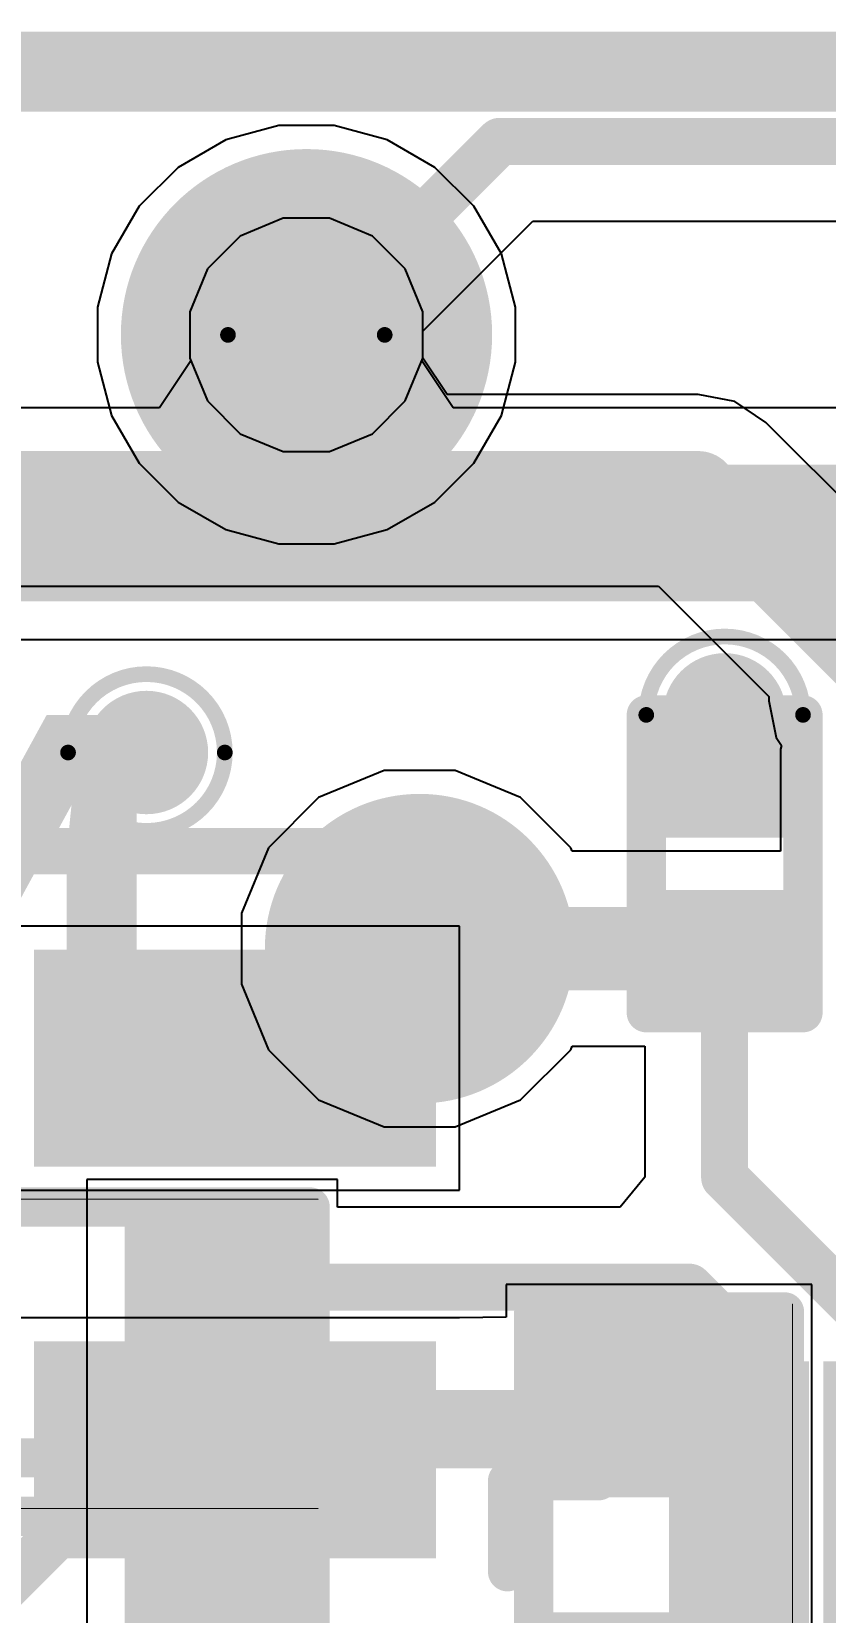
# Model space of a CAD drawing. Header units: inches. Extents: x -10 to 344, y -7 to 75.
# Drawn here: x 49.87 to 52.44, y 10.62 to 15.74 of the extents above; entities that cross this region are included whole.
import ezdxf

# ---------------------------------------------------------------- set-up
doc = ezdxf.new("R2010")
doc.units = ezdxf.units.IN
for name, color, linetype in [('Bottom Layer', 5, 'Continuous'), ('Bottom Overlay', 54, 'Continuous'), ('Bottom Paste', 16, 'Continuous'), ('Bottom Solder', 6, 'Continuous'), ('Drill Drawing', 1, 'Continuous'), ('Mid Layer 1', 16, 'Continuous'), ('Mid Layer 2', 76, 'Continuous'), ('Top Layer', 1, 'Continuous'), ('Top Overlay', 2, 'Continuous'), ('Top Paste', 8, 'Continuous'), ('Top Solder', 216, 'Continuous'), ('Via Holes', 16, 'Continuous')]:
    doc.layers.add(name, color=color, linetype=linetype)
doc.styles.add('Arial_Bold', font='', dxfattribs={"height": 0.2})
doc.styles.get('Arial_Bold').set_extended_font_data('Arial', bold=True)

# ---------------------------------------------------------------- blocks, each defined once
blk = doc.blocks.new('R___0402_B_16')
at = {"layer": 'Bottom Layer'}
for points in [[(-0.2412999999999999, 0.3174999999999999), (-0.2413000000000001, -0.3175), (-0.6985, -0.3174999999999999), (-0.6985, 0.3175)], [(0.6985, 0.3174999999999999), (0.6985, -0.3175), (0.2412999999999999, -0.3174999999999999), (0.2413000000000001, 0.3175)]]:
    blk.add_hatch(color=5, dxfattribs=at).paths.add_polyline_path(points)
at = {"layer": 'Bottom Paste'}
for points in [[(-0.2412999999999999, 0.3174999999999999), (-0.2413000000000001, -0.3175), (-0.6985, -0.3174999999999999), (-0.6985, 0.3175)], [(0.6985, 0.3174999999999999), (0.6985, -0.3175), (0.2412999999999999, -0.3174999999999999), (0.2413000000000001, 0.3175)]]:
    blk.add_hatch(color=16, dxfattribs=at).paths.add_polyline_path(points)
at = {"layer": 'Bottom Solder'}
for points in [[(-0.1862988399999999, 0.3725011599999999), (-0.18629884, -0.3725011600000001), (-0.75350116, -0.3725011599999999), (-0.75350116, 0.3725011600000001)], [(0.75350116, 0.3725011599999999), (0.75350116, -0.3725011600000001), (0.1862988399999999, -0.3725011599999999), (0.18629884, 0.3725011600000001)]]:
    blk.add_hatch(color=6, dxfattribs=at).paths.add_polyline_path(points)
at = {"layer": 'Bottom Overlay'}
for points in [[(-0.7874, -0.4064, 0.127, 0.127, 0), (-0.7874, 0.4064, 0.127, 0.127, 0)], [(-0.7874, 0.4064, 0.127, 0.127, 0), (0.7874, 0.4064, 0.127, 0.127, 0)], [(0.7874, -0.4064, 0.127, 0.127, 0), (0.7874, 0.4064, 0.127, 0.127, 0)], [(-0.8128, 0.4318, 0.0032258, 0.0032258, 0), (0.8128, 0.4318, 0.0032258, 0.0032258, 0)], [(-0.7874, -0.4064, 0.127, 0.127, 0), (0.7874, -0.4064, 0.127, 0.127, 0)]]:
    blk.add_lwpolyline(points, format="xyseb", dxfattribs=at)
for points in [[(-0.8191499999999999, 0.4064, 0.0635, 0.0635, 1), (-0.7556499999999999, 0.4064, 0.0635, 0.0635, 1)], [(-0.8191499999999999, 0.4064, 0.0635, 0.0635, 1), (-0.7556499999999999, 0.4064, 0.0635, 0.0635, 1)], [(0.7556499999999999, 0.4064, 0.0635, 0.0635, 1), (0.8191499999999999, 0.4064, 0.0635, 0.0635, 1)], [(0.7556499999999999, 0.4064, 0.0635, 0.0635, 1), (0.8191499999999999, 0.4064, 0.0635, 0.0635, 1)], [(-0.81360518, 0.4318, 0.0016129, 0.0016129, 1), (-0.8119948199999999, 0.4318, 0.0016129, 0.0016129, 1)], [(0.8119948199999999, 0.4318, 0.0016129, 0.0016129, 1), (0.81360518, 0.4318, 0.0016129, 0.0016129, 1)], [(-0.8191499999999999, -0.4064, 0.0635, 0.0635, 1), (-0.7556499999999999, -0.4064, 0.0635, 0.0635, 1)], [(-0.8191499999999999, -0.4064, 0.0635, 0.0635, 1), (-0.7556499999999999, -0.4064, 0.0635, 0.0635, 1)], [(0.7556499999999999, -0.4064, 0.0635, 0.0635, 1), (0.8191499999999999, -0.4064, 0.0635, 0.0635, 1)], [(0.7556499999999999, -0.4064, 0.0635, 0.0635, 1), (0.8191499999999999, -0.4064, 0.0635, 0.0635, 1)]]:
    blk.add_lwpolyline(points, format="xyseb", close=True, dxfattribs=at)
blk = doc.blocks.new('P____4_P___21')
at = {"layer": 'Top Layer'}
h = blk.add_hatch(color=1, dxfattribs=at)
edge = h.paths.add_edge_path()
edge.add_arc((-1.25000004, 0), 0.499999, 0, 360)
at = {"layer": 'Top Paste'}
h = blk.add_hatch(color=8, dxfattribs=at)
edge = h.paths.add_edge_path()
edge.add_arc((-1.25000004, 0), 0.499999, 0, 360)
at = {"layer": 'Top Solder'}
h = blk.add_hatch(color=216, dxfattribs=at)
edge = h.paths.add_edge_path()
edge.add_arc((-1.25000004, 0), 0.601599, 0, 360)
at = {"layer": 'Top Overlay'}
for points in [[(4.826, 0.8001177799999999, 0.127, 0.127, 0), (-4.826, 0.8001177799999999, 0.127, 0.127, 0)], [(4.826, -0.7867523, 0.127, 0.127, 0), (-4.826, -0.7867523, 0.127, 0.127, 0)]]:
    blk.add_lwpolyline(points, format="xyseb", dxfattribs=at)
blk = doc.blocks.new('32_QFN__5_5__B_27')
at = {"layer": 'Bottom Layer'}
blk.add_hatch(color=5, dxfattribs=at).paths.add_polyline_path([(2.08499837, 1.87499625), (2.78499951, 1.87499625), (2.78499951, 1.62499675), (2.08499837, 1.62499675)])
at = {"layer": 'Bottom Paste'}
blk.add_hatch(color=16, dxfattribs=at).paths.add_polyline_path([(2.08499837, 1.87499625), (2.78499951, 1.87499625), (2.78499951, 1.62499675), (2.08499837, 1.62499675)])
at = {"layer": 'Bottom Solder'}
for points in [[(1.98339837, 1.97659625), (2.88659951, 1.97659625), (2.88659951, 1.52339675), (1.98339837, 1.52339675)], [(1.98339837, 1.47659725), (2.88659951, 1.47659725), (2.88659951, 1.02339775), (1.98339837, 1.02339775)]]:
    blk.add_hatch(color=6, dxfattribs=at).paths.add_polyline_path(points)
at = {"layer": 'Bottom Overlay'}
for points in [[(2.2049994, 2.49999754, 0.127, 0.127, 0), (2.50000008, 2.49999754, 0.127, 0.127, 0)], [(2.50000008, 2.49999754, 0.127, 0.127, 0), (2.50000008, 2.20499686, 0.127, 0.127, 0)]]:
    blk.add_lwpolyline(points, format="xyseb", dxfattribs=at)
for points in [[(2.1732494, 2.49999754, 0.0635, 0.0635, 1), (2.2367494, 2.49999754, 0.0635, 0.0635, 1)], [(2.46825008, 2.49999754, 0.0635, 0.0635, 1), (2.53175008, 2.49999754, 0.0635, 0.0635, 1)], [(2.46825008, 2.49999754, 0.0635, 0.0635, 1), (2.53175008, 2.49999754, 0.0635, 0.0635, 1)], [(2.46825008, 2.20499686, 0.0635, 0.0635, 1), (2.53175008, 2.20499686, 0.0635, 0.0635, 1)]]:
    blk.add_lwpolyline(points, format="xyseb", close=True, dxfattribs=at)
blk = doc.blocks.new('MFFX_29')
at = {"layer": 'Top Layer'}
for points in [[(-3.29999975, -0.8849994999999999), (-3.29999975, -0.3850005), (-2.19999941, -0.3850005), (-2.19999941, -0.8849994999999999)], [(-3.29999975, -2.1549995), (-3.29999975, -1.6550005), (-2.19999941, -1.6550005), (-2.19999941, -2.1549995)]]:
    blk.add_hatch(color=1, dxfattribs=at).paths.add_polyline_path(points)
at = {"layer": 'Top Solder'}
for points in [[(-3.401599749999999, -0.9865995), (-3.401599749999999, -0.2834004999999999), (-2.09839941, -0.2834005000000001), (-2.09839941, -0.9865995)], [(-3.401599749999999, -2.2565995), (-3.401599749999999, -1.5534005), (-2.09839941, -1.5534005), (-2.09839941, -2.2565995)]]:
    blk.add_hatch(color=216, dxfattribs=at).paths.add_polyline_path(points)
at = {"layer": 'Top Overlay'}
blk.add_lwpolyline([(2.27000054, -2.5750012, 0.1499997, 0.1499997, 0), (-3.0750002, -2.5750012, 0.1499997, 0.1499997, 0)], format="xyseb", dxfattribs=at)
blk.add_lwpolyline([(-3.11250076, -2.5750012, 0.07499858, 0.07499858, 1), (-3.03749964, -2.5750012, 0.07499858, 0.07499858, 1)], format="xyseb", close=True, dxfattribs=at)
blk = doc.blocks.new('T____________0_5___B_44')
at = {"layer": 'Bottom Layer'}
h = blk.add_hatch(color=5, dxfattribs=at)
edge = h.paths.add_edge_path()
edge.add_arc((0, 0), 0.3999992, 0, 360)
at = {"layer": 'Bottom Paste'}
h = blk.add_hatch(color=16, dxfattribs=at)
edge = h.paths.add_edge_path()
edge.add_arc((0, 0), 0.3999992, 0, 360)
at = {"layer": 'Bottom Solder'}
h = blk.add_hatch(color=6, dxfattribs=at)
edge = h.paths.add_edge_path()
edge.add_arc((0, 0), 0.5015992, 0, 360)
blk = doc.blocks.new('S______B______0402_45')
at = {"layer": 'Top Layer'}
for points in [[(-0.6985, -0.3175), (-0.6985, 0.3175), (-0.2412999999999999, 0.3175), (-0.2413, -0.3175)], [(0.2412999999999999, -0.3175), (0.2413, 0.3175), (0.6985, 0.3175), (0.6985, -0.3175)]]:
    blk.add_hatch(color=1, dxfattribs=at).paths.add_polyline_path(points)
at = {"layer": 'Top Paste'}
for points in [[(-0.6985, -0.3175), (-0.6985, 0.3175), (-0.2412999999999999, 0.3175), (-0.2413, -0.3175)], [(0.2412999999999999, -0.3175), (0.2413, 0.3175), (0.6985, 0.3175), (0.6985, -0.3175)]]:
    blk.add_hatch(color=8, dxfattribs=at).paths.add_polyline_path(points)
at = {"layer": 'Top Solder'}
for points in [[(-0.75350116, -0.37250116), (-0.75350116, 0.37250116), (-0.1862988399999999, 0.37250116), (-0.18629884, -0.37250116)], [(0.1862988399999999, -0.37250116), (0.18629884, 0.37250116), (0.75350116, 0.37250116), (0.75350116, -0.37250116)]]:
    blk.add_hatch(color=216, dxfattribs=at).paths.add_polyline_path(points)
at = {"layer": 'Top Overlay'}
for points in [[(-0.7874, 0.4064, 0.127, 0.127, 0), (0.7874, 0.4064, 0.127, 0.127, 0)], [(-0.7874, 0.4064, 0.127, 0.127, 0), (-0.7874, -0.4064, 0.127, 0.127, 0)], [(0.7874, 0.4064, 0.127, 0.127, 0), (0.7874, -0.4064, 0.127, 0.127, 0)], [(-0.7874, -0.4064, 0.127, 0.127, 0), (0.7874, -0.4064, 0.127, 0.127, 0)], [(-0.8128, -0.4318, 0.0032258, 0.0032258, 0), (0.8128, -0.4318, 0.0032258, 0.0032258, 0)]]:
    blk.add_lwpolyline(points, format="xyseb", dxfattribs=at)
for points in [[(-0.8191499999999999, 0.4064, 0.0635, 0.0635, 1), (-0.7556499999999999, 0.4064, 0.0635, 0.0635, 1)], [(-0.8191499999999999, 0.4064, 0.0635, 0.0635, 1), (-0.7556499999999999, 0.4064, 0.0635, 0.0635, 1)], [(0.7556499999999999, 0.4064, 0.0635, 0.0635, 1), (0.8191499999999999, 0.4064, 0.0635, 0.0635, 1)], [(0.7556499999999999, 0.4064, 0.0635, 0.0635, 1), (0.8191499999999999, 0.4064, 0.0635, 0.0635, 1)], [(-0.8191499999999999, -0.4064, 0.0635, 0.0635, 1), (-0.7556499999999999, -0.4064, 0.0635, 0.0635, 1)], [(-0.8191499999999999, -0.4064, 0.0635, 0.0635, 1), (-0.7556499999999999, -0.4064, 0.0635, 0.0635, 1)], [(0.7556499999999999, -0.4064, 0.0635, 0.0635, 1), (0.8191499999999999, -0.4064, 0.0635, 0.0635, 1)], [(0.7556499999999999, -0.4064, 0.0635, 0.0635, 1), (0.8191499999999999, -0.4064, 0.0635, 0.0635, 1)], [(-0.81360518, -0.4318, 0.0016129, 0.0016129, 1), (-0.8119948199999999, -0.4318, 0.0016129, 0.0016129, 1)], [(0.8119948199999999, -0.4318, 0.0016129, 0.0016129, 1), (0.81360518, -0.4318, 0.0016129, 0.0016129, 1)]]:
    blk.add_lwpolyline(points, format="xyseb", close=True, dxfattribs=at)
blk = doc.blocks.new('R___0402_B_49')
at = {"layer": 'Bottom Layer'}
for points in [[(-0.2412999999999999, 0.3174999999999999), (-0.2413000000000001, -0.3175), (-0.6985, -0.3174999999999999), (-0.6985, 0.3175)], [(0.6985, 0.3174999999999999), (0.6985, -0.3175), (0.2412999999999999, -0.3174999999999999), (0.2413000000000001, 0.3175)]]:
    blk.add_hatch(color=5, dxfattribs=at).paths.add_polyline_path(points)
at = {"layer": 'Bottom Paste'}
for points in [[(-0.2412999999999999, 0.3174999999999999), (-0.2413000000000001, -0.3175), (-0.6985, -0.3174999999999999), (-0.6985, 0.3175)], [(0.6985, 0.3174999999999999), (0.6985, -0.3175), (0.2412999999999999, -0.3174999999999999), (0.2413000000000001, 0.3175)]]:
    blk.add_hatch(color=16, dxfattribs=at).paths.add_polyline_path(points)
at = {"layer": 'Bottom Solder'}
for points in [[(-0.1862988399999999, 0.3725011599999999), (-0.18629884, -0.3725011600000001), (-0.75350116, -0.3725011599999999), (-0.75350116, 0.3725011600000001)], [(0.75350116, 0.3725011599999999), (0.75350116, -0.3725011600000001), (0.1862988399999999, -0.3725011599999999), (0.18629884, 0.3725011600000001)]]:
    blk.add_hatch(color=6, dxfattribs=at).paths.add_polyline_path(points)
at = {"layer": 'Bottom Overlay'}
for points in [[(-0.7874, -0.4064, 0.127, 0.127, 0), (-0.7874, 0.4064, 0.127, 0.127, 0)], [(-0.7874, 0.4064, 0.127, 0.127, 0), (0.7874, 0.4064, 0.127, 0.127, 0)], [(0.7874, -0.4064, 0.127, 0.127, 0), (0.7874, 0.4064, 0.127, 0.127, 0)], [(-0.8128, 0.4318, 0.0032258, 0.0032258, 0), (0.8128, 0.4318, 0.0032258, 0.0032258, 0)], [(-0.7874, -0.4064, 0.127, 0.127, 0), (0.7874, -0.4064, 0.127, 0.127, 0)]]:
    blk.add_lwpolyline(points, format="xyseb", dxfattribs=at)
for points in [[(-0.8191499999999999, 0.4064, 0.0635, 0.0635, 1), (-0.7556499999999999, 0.4064, 0.0635, 0.0635, 1)], [(-0.8191499999999999, 0.4064, 0.0635, 0.0635, 1), (-0.7556499999999999, 0.4064, 0.0635, 0.0635, 1)], [(0.7556499999999999, 0.4064, 0.0635, 0.0635, 1), (0.8191499999999999, 0.4064, 0.0635, 0.0635, 1)], [(0.7556499999999999, 0.4064, 0.0635, 0.0635, 1), (0.8191499999999999, 0.4064, 0.0635, 0.0635, 1)], [(-0.81360518, 0.4318, 0.0016129, 0.0016129, 1), (-0.8119948199999999, 0.4318, 0.0016129, 0.0016129, 1)], [(0.8119948199999999, 0.4318, 0.0016129, 0.0016129, 1), (0.81360518, 0.4318, 0.0016129, 0.0016129, 1)], [(-0.8191499999999999, -0.4064, 0.0635, 0.0635, 1), (-0.7556499999999999, -0.4064, 0.0635, 0.0635, 1)], [(-0.8191499999999999, -0.4064, 0.0635, 0.0635, 1), (-0.7556499999999999, -0.4064, 0.0635, 0.0635, 1)], [(0.7556499999999999, -0.4064, 0.0635, 0.0635, 1), (0.8191499999999999, -0.4064, 0.0635, 0.0635, 1)], [(0.7556499999999999, -0.4064, 0.0635, 0.0635, 1), (0.8191499999999999, -0.4064, 0.0635, 0.0635, 1)]]:
    blk.add_lwpolyline(points, format="xyseb", close=True, dxfattribs=at)
blk = doc.blocks.new('R___0201_B_53')
at = {"layer": 'Bottom Layer'}
for points in [[(-0.40999791, 0.18499963), (-0.13999845, 0.18499963), (-0.13999845, -0.18499963), (-0.40999791, -0.18499963)], [(0.14000099, 0.18499963), (0.41000045, 0.18499963), (0.41000045, -0.18499963), (0.14000099, -0.18499963)]]:
    blk.add_hatch(color=5, dxfattribs=at).paths.add_polyline_path(points)
at = {"layer": 'Bottom Paste'}
for points in [[(-0.40999791, 0.18499963), (-0.13999845, 0.18499963), (-0.13999845, -0.18499963), (-0.40999791, -0.18499963)], [(0.14000099, 0.18499963), (0.41000045, 0.18499963), (0.41000045, -0.18499963), (0.14000099, -0.18499963)]]:
    blk.add_hatch(color=16, dxfattribs=at).paths.add_polyline_path(points)
at = {"layer": 'Bottom Solder'}
for points in [[(-0.46499907, 0.24000079), (-0.08499729, 0.24000079), (-0.08499729, -0.24000079), (-0.46499907, -0.24000079)], [(0.08499983, 0.24000079), (0.46500161, 0.24000079), (0.46500161, -0.24000079), (0.08499983, -0.24000079)]]:
    blk.add_hatch(color=6, dxfattribs=at).paths.add_polyline_path(points)
at = {"layer": 'Bottom Overlay'}
for points in [[(-0.4826, -0.254, 0.127, 0.127, 0), (-0.4826, 0.254, 0.127, 0.127, 0)], [(0.4826, 0.254, 0.127, 0.127, 0), (-0.4826, 0.254, 0.127, 0.127, 0)], [(0.4826, -0.254, 0.127, 0.127, 0), (0.4826, 0.254, 0.127, 0.127, 0)], [(0.4826, -0.254, 0.127, 0.127, 0), (-0.4826, -0.254, 0.127, 0.127, 0)]]:
    blk.add_lwpolyline(points, format="xyseb", dxfattribs=at)
for points in [[(-0.51435, 0.254, 0.0635, 0.0635, 1), (-0.4508499999999999, 0.254, 0.0635, 0.0635, 1)], [(-0.51435, 0.254, 0.0635, 0.0635, 1), (-0.4508499999999999, 0.254, 0.0635, 0.0635, 1)], [(0.4508499999999999, 0.254, 0.0635, 0.0635, 1), (0.51435, 0.254, 0.0635, 0.0635, 1)], [(0.4508499999999999, 0.254, 0.0635, 0.0635, 1), (0.51435, 0.254, 0.0635, 0.0635, 1)], [(-0.51435, -0.254, 0.0635, 0.0635, 1), (-0.4508499999999999, -0.254, 0.0635, 0.0635, 1)], [(-0.51435, -0.254, 0.0635, 0.0635, 1), (-0.4508499999999999, -0.254, 0.0635, 0.0635, 1)], [(0.4508499999999999, -0.254, 0.0635, 0.0635, 1), (0.51435, -0.254, 0.0635, 0.0635, 1)], [(0.4508499999999999, -0.254, 0.0635, 0.0635, 1), (0.51435, -0.254, 0.0635, 0.0635, 1)]]:
    blk.add_lwpolyline(points, format="xyseb", close=True, dxfattribs=at)

msp = doc.modelspace()

# ---------------------------------------------------------------- hatches: boundary and pattern name
at = {"layer": 'Bottom Layer'}
h = msp.add_hatch(color=5, dxfattribs=at)
edge = h.paths.add_edge_path()
edge.add_arc((50.75632724, 14.7583525), 0.1999996, 0, 360)
h = msp.add_hatch(color=5, dxfattribs=at)
edge = h.paths.add_edge_path()
edge.add_arc((52.11205224, 13.52700368), 0.1999996, 0, 360)
h = msp.add_hatch(color=5, dxfattribs=at)
edge = h.paths.add_edge_path()
edge.add_arc((50.2380885, 13.4050659), 0.1999996, 0, 360)
msp.add_hatch(color=5, dxfattribs=at).paths.add_polyline_path([(51.12349948, 12.63440196), (52.2970506, 12.63440196), (52.2970506, 12.90440396), (51.12349948, 12.90440396)])
at = {"layer": 'Mid Layer 1'}
h = msp.add_hatch(color=16, dxfattribs=at)
edge = h.paths.add_edge_path()
edge.add_arc((50.75632724, 14.7583525), 0.1999996, 0, 360)
h = msp.add_hatch(color=16, dxfattribs=at)
edge = h.paths.add_edge_path()
edge.add_arc((52.11205224, 13.52700368), 0.1999996, 0, 360)
h = msp.add_hatch(color=16, dxfattribs=at)
edge = h.paths.add_edge_path()
edge.add_arc((50.2380885, 13.4050659), 0.1999996, 0, 360)
at = {"layer": 'Mid Layer 2'}
h = msp.add_hatch(color=76, dxfattribs=at)
edge = h.paths.add_edge_path()
edge.add_arc((50.75632724, 14.7583525), 0.1999996, 0, 360)
h = msp.add_hatch(color=76, dxfattribs=at)
edge = h.paths.add_edge_path()
edge.add_arc((52.11205224, 13.52700368), 0.1999996, 0, 360)
h = msp.add_hatch(color=76, dxfattribs=at)
edge = h.paths.add_edge_path()
edge.add_arc((50.2380885, 13.4050659), 0.1999996, 0, 360)
at = {"layer": 'Top Layer'}
h = msp.add_hatch(color=1, dxfattribs=at)
edge = h.paths.add_edge_path()
edge.add_arc((50.75632724, 14.7583525), 0.1999996, 0, 360)
h = msp.add_hatch(color=1, dxfattribs=at)
edge = h.paths.add_edge_path()
edge.add_arc((52.11205224, 13.52700368), 0.1999996, 0, 360)
h = msp.add_hatch(color=1, dxfattribs=at)
edge = h.paths.add_edge_path()
edge.add_arc((50.2380885, 13.4050659), 0.1999996, 0, 360)
at = {"layer": 'Via Holes'}
h = msp.add_hatch(color=7, dxfattribs=at)
edge = h.paths.add_edge_path()
edge.add_arc((50.75632724, 14.7583525), 0.0999998, 0, 360)
h = msp.add_hatch(color=7, dxfattribs=at)
edge = h.paths.add_edge_path()
edge.add_arc((52.11205224, 13.52700368), 0.0999998, 0, 360)
h = msp.add_hatch(color=7, dxfattribs=at)
edge = h.paths.add_edge_path()
edge.add_arc((50.2380885, 13.4050659), 0.0999998, 0, 360)

# ---------------------------------------------------------------- linework, layer by layer
at = {"layer": 'Bottom Layer'}
for p, q in [((51.13412684, 14.76990442), (51.49076061999999, 15.1265382)), ((51.49076061999999, 15.1265382), (55.13476399999999, 15.1265382)), ((51.13412684, 14.6832066), (51.13412684, 14.76990442)), ((51.21266109999999, 14.56567064), (51.13412684, 14.6832066)), ((52.02620786, 14.56567064), (51.21266109999999, 14.56567064)), ((52.14513574, 14.54201562), (52.02620786, 14.56567064)), ((52.24595596, 14.4746472), (52.14513574, 14.54201562)), ((52.7329146, 13.98768856), (52.24595596, 14.4746472)), ((45.40412052, 13.94412756), (51.8974832, 13.94412756)), ((51.8974832, 13.94412756), (52.2552803, 13.58633046)), ((52.2552803, 13.58633046), (52.2552803, 13.57272876)), ((52.2552803, 13.57272876), (52.27893532, 13.45380088)), ((52.27893532, 13.45380088), (52.29606, 13.42817228)), ((52.29606, 13.42817228), (52.29356826, 13.41564246)), ((52.29356826, 13.41564246), (52.29356826, 13.0856863)), ((51.00856702, 13.34720216), (50.79620269999999, 13.25923942)), ((51.23843193999999, 13.34720216), (51.00856702, 13.34720216)), ((51.45079626, 13.25923942), (51.23843193999999, 13.34720216)), ((50.79620269999999, 13.25923942), (50.63366302, 13.09669974)), ((51.61333594, 13.09669974), (51.45079626, 13.25923942)), ((50.63366302, 13.09669974), (50.54570028, 12.88433542)), ((51.61789778, 13.0856863), (51.61333594, 13.09669974)), ((52.29356826, 13.0856863), (51.61789778, 13.0856863)), ((50.54570028, 12.88433542), (50.54570028, 12.6544705)), ((50.54570028, 12.6544705), (50.63366302, 12.44210618)), ((51.61333594, 12.44210618), (51.61789778, 12.45311962)), ((51.61789778, 12.45311962), (51.85307638, 12.45311962)), ((51.85307638, 12.45311962), (51.85307638, 12.02845702)), ((50.63366302, 12.44210618), (50.79620269999999, 12.2795665)), ((51.45079626, 12.2795665), (51.61333594, 12.44210618)), ((50.79620269999999, 12.2795665), (51.00856702, 12.19160376)), ((51.23843193999999, 12.19160376), (51.45079626, 12.2795665)), ((51.00856702, 12.19160376), (51.23843193999999, 12.19160376)), ((50.85768086, 12.02125358), (50.04488086, 12.02125358)), ((50.04488086, 12.02125358), (50.04488086, 11.03065866)), ((50.85768086, 11.9314722), (50.85768086, 12.02125358)), ((51.85307638, 12.02845702), (51.77348293999999, 11.9314722)), ((51.77348293999999, 11.9314722), (50.85768086, 11.9314722)), ((50.04488086, 11.03065866), (50.04487578, 11.03065866)), ((50.04487578, 11.03065866), (50.04487578, 11.01909404)), ((50.04487578, 11.01909404), (50.04488086, 11.01909404)), ((50.04488086, 11.01909404), (50.04488086, 10.03177318))]:
    msp.add_line(p, q, dxfattribs=at)
for points in [[(49.16288872, 15.66491406, 0.1524, 0.1524, 0), (55.35776583999999, 15.66491406, 0.1524, 0.1524, 0)], [(50.75632724, 14.7583525, 0.1524, 0.1524, 0), (51.3834888, 15.38551406, 0.1524, 0.1524, 0)], [(51.3834888, 15.38551406, 0.1524, 0.1524, 0), (55.24203581999999, 15.38551406, 0.1524, 0.1524, 0)], [(42.03347194, 14.2548991, 0.254, 0.254, 0), (52.02620786, 14.2548991, 0.254, 0.254, 0)], [(52.02620786, 14.2548991, 0.254, 0.254, 0), (52.56605184, 13.71505512, 0.254, 0.254, 0)], [(52.11205224, 13.31940186, 0.1524, 0.1524, 0), (52.11205224, 13.52700368, 0.1524, 0.1524, 0)], [(52.11205224, 12.02845448, 0.1524, 0.1524, 0), (52.11205224, 12.76940296, 0.1524, 0.1524, 0)], [(52.11205224, 12.02845448, 0.1524, 0.1524, 0), (52.65850021999999, 11.4820065, 0.1524, 0.1524, 0)], [(50.45128086, 11.53279634, 0.1524, 0.1524, 0), (50.59098085999999, 11.67249634, 0.1524, 0.1524, 0)], [(50.59098085999999, 11.67249634, 0.1524, 0.1524, 0), (51.99766588, 11.67249634, 0.1524, 0.1524, 0)], [(51.99766588, 11.67249634, 0.1524, 0.1524, 0), (52.15850122, 11.511661, 0.1524, 0.1524, 0)], [(50.45128086, 11.52595358, 0.1524, 0.1524, 0), (50.45128086, 11.53279634, 0.1524, 0.1524, 0)], [(52.15850122, 10.98019902, 0.1524, 0.1524, 0), (52.15850122, 11.511661, 0.1524, 0.1524, 0)]]:
    msp.add_lwpolyline(points, format="xyseb", dxfattribs=at)
for points in [[(51.3453888, 15.38551406, 0.0762, 0.0762, 1), (51.42158879999999, 15.38551406, 0.0762, 0.0762, 1)], [(51.3453888, 15.38551406, 0.0762, 0.0762, 1), (51.42158879999999, 15.38551406, 0.0762, 0.0762, 1)], [(50.71822724, 14.7583525, 0.0762, 0.0762, 1), (50.79442724, 14.7583525, 0.0762, 0.0762, 1)], [(51.96270786, 14.2548991, 0.127, 0.127, 1), (52.08970786, 14.2548991, 0.127, 0.127, 1)], [(51.96270786, 14.2548991, 0.127, 0.127, 1), (52.08970786, 14.2548991, 0.127, 0.127, 1)], [(52.07395224, 13.52700368, 0.0762, 0.0762, 1), (52.15015224, 13.52700368, 0.0762, 0.0762, 1)], [(52.07395224, 13.31940186, 0.0762, 0.0762, 1), (52.15015224, 13.31940186, 0.0762, 0.0762, 1)], [(52.07395224, 12.76940296, 0.0762, 0.0762, 1), (52.15015224, 12.76940296, 0.0762, 0.0762, 1)], [(52.07395224, 12.02845448, 0.0762, 0.0762, 1), (52.15015224, 12.02845448, 0.0762, 0.0762, 1)], [(52.07395224, 12.02845448, 0.0762, 0.0762, 1), (52.15015224, 12.02845448, 0.0762, 0.0762, 1)], [(50.55288086, 11.67249634, 0.0762, 0.0762, 1), (50.62908085999999, 11.67249634, 0.0762, 0.0762, 1)], [(50.55288086, 11.67249634, 0.0762, 0.0762, 1), (50.62908085999999, 11.67249634, 0.0762, 0.0762, 1)], [(51.95956588, 11.67249634, 0.0762, 0.0762, 1), (52.03576587999999, 11.67249634, 0.0762, 0.0762, 1)], [(51.95956588, 11.67249634, 0.0762, 0.0762, 1), (52.03576587999999, 11.67249634, 0.0762, 0.0762, 1)], [(50.41318086, 11.53279634, 0.0762, 0.0762, 1), (50.48938086, 11.53279634, 0.0762, 0.0762, 1)], [(50.41318086, 11.53279634, 0.0762, 0.0762, 1), (50.48938086, 11.53279634, 0.0762, 0.0762, 1)], [(50.41318086, 11.52595358, 0.0762, 0.0762, 1), (50.48938086, 11.52595358, 0.0762, 0.0762, 1)], [(52.12040122, 11.511661, 0.0762, 0.0762, 1), (52.19660122, 11.511661, 0.0762, 0.0762, 1)], [(52.12040122, 11.511661, 0.0762, 0.0762, 1), (52.19660122, 11.511661, 0.0762, 0.0762, 1)], [(52.12040122, 10.98019902, 0.0762, 0.0762, 1), (52.19660122, 10.98019902, 0.0762, 0.0762, 1)]]:
    msp.add_lwpolyline(points, format="xyseb", close=True, dxfattribs=at)
at = {"layer": 'Drill Drawing'}
for points in [[(51.01032724, 14.7583525, 0.0508, 0.0508, 1), (50.50232723999999, 14.7583525, 0.0508, 0.0508, 1)], [(50.48962724, 14.7583525, 0.0254, 0.0254, 1), (50.51502723999999, 14.7583525, 0.0254, 0.0254, 1)], [(50.99762723999999, 14.7583525, 0.0254, 0.0254, 1), (51.02302724, 14.7583525, 0.0254, 0.0254, 1)], [(52.36605223999999, 13.52700368, 0.0508, 0.0508, 1), (51.85805223999999, 13.52700368, 0.0508, 0.0508, 1)], [(50.49208849999999, 13.4050659, 0.0508, 0.0508, 1), (49.9840885, 13.4050659, 0.0508, 0.0508, 1)], [(51.84535224, 13.52700368, 0.0254, 0.0254, 1), (51.87075224, 13.52700368, 0.0254, 0.0254, 1)], [(52.35335224, 13.52700368, 0.0254, 0.0254, 1), (52.37875224, 13.52700368, 0.0254, 0.0254, 1)], [(49.9713885, 13.4050659, 0.0254, 0.0254, 1), (49.99678849999999, 13.4050659, 0.0254, 0.0254, 1)], [(50.4793885, 13.4050659, 0.0254, 0.0254, 1), (50.5047885, 13.4050659, 0.0254, 0.0254, 1)]]:
    msp.add_lwpolyline(points, format="xyseb", close=True, dxfattribs=at)
at = {"layer": 'Mid Layer 1'}
for p, q in [((50.6811788, 15.1361521), (50.54232208, 15.07863634)), ((50.83147568, 15.1361521), (50.6811788, 15.1361521)), ((50.9703324, 15.07863634), (50.83147568, 15.1361521)), ((50.54232208, 15.07863634), (50.4360434, 14.97235766)), ((51.07661108, 14.97235766), (50.9703324, 15.07863634)), ((50.4360434, 14.97235766), (50.37852763999999, 14.83350094)), ((51.13412684, 14.83350094), (51.07661108, 14.97235766)), ((50.37852763999999, 14.83350094), (50.37852763999999, 14.68320406)), ((51.13412684, 14.68320406), (51.13412684, 14.83350094)), ((50.37852763999999, 14.68320406), (50.4360434, 14.54434734)), ((51.07661108, 14.54434734), (51.13412684, 14.68320406)), ((50.4360434, 14.54434734), (50.54232208, 14.43806866)), ((50.9703324, 14.43806866), (51.07661108, 14.54434734)), ((50.54232208, 14.43806866), (50.6811788, 14.3805529)), ((50.83147568, 14.3805529), (50.9703324, 14.43806866)), ((50.6811788, 14.3805529), (50.83147568, 14.3805529))]:
    msp.add_line(p, q, dxfattribs=at)
at = {"layer": 'Mid Layer 2'}
for p, q in [((50.6811788, 15.1361521), (50.54232208, 15.07863634)), ((50.83147568, 15.1361521), (50.6811788, 15.1361521)), ((50.9703324, 15.07863634), (50.83147568, 15.1361521)), ((50.54232208, 15.07863634), (50.4360434, 14.97235766)), ((51.07661108, 14.97235766), (50.9703324, 15.07863634)), ((50.4360434, 14.97235766), (50.37852763999999, 14.83350094)), ((51.13412684, 14.83350094), (51.07661108, 14.97235766)), ((50.37852763999999, 14.83350094), (50.37852763999999, 14.68320406)), ((51.13412684, 14.68320406), (51.13412684, 14.83350094)), ((50.38199982, 14.6748246), (50.28016614, 14.52242206)), ((50.37852763999999, 14.68320406), (50.38199982, 14.6748246)), ((51.13065466, 14.6748246), (51.13412684, 14.68320406)), ((51.23248834, 14.52242206), (51.13065466, 14.6748246)), ((50.28016614, 14.52242206), (49.05606648, 14.52242206)), ((56.01262863999999, 14.52242206), (51.23248834, 14.52242206)), ((49.211611, 13.77138978), (52.54981362, 13.77138978))]:
    msp.add_line(p, q, dxfattribs=at)
msp.add_lwpolyline([(49.05606648, 14.14690592, 0.3809999999999999, 0.3809999999999999, 0), (56.01262863999999, 14.14690592, 0.3809999999999999, 0.3809999999999999, 0)], format="xyseb", dxfattribs=at)
at = {"layer": 'Top Layer'}
for p, q in [((50.66766346, 15.436723), (50.49527874, 15.3905331)), ((50.84613402, 15.436723), (50.66766346, 15.436723)), ((51.01851874, 15.3905331), (50.84613402, 15.436723)), ((50.49527874, 15.3905331), (50.34071974, 15.30129782)), ((51.17307774, 15.30129782), (51.01851874, 15.3905331)), ((50.34071974, 15.30129782), (50.21452492, 15.175103)), ((51.29927256, 15.175103), (51.17307774, 15.30129782)), ((50.21452492, 15.175103), (50.12528964, 15.020544)), ((51.38850784, 15.020544), (51.29927256, 15.175103)), ((50.12528964, 15.020544), (50.07909974, 14.84815928)), ((51.43469773999999, 14.84815928), (51.38850784, 15.020544)), ((50.07909974, 14.84815928), (50.07909974, 14.66968872)), ((51.43469773999999, 14.66968872), (51.43469773999999, 14.84815928)), ((50.07909974, 14.66968872), (50.12528964, 14.497304)), ((51.38850784, 14.497304), (51.43469773999999, 14.66968872)), ((50.12528964, 14.497304), (50.21452492, 14.342745)), ((51.29927256, 14.342745), (51.38850784, 14.497304)), ((50.21452492, 14.342745), (50.34071974, 14.21655018)), ((51.17307774, 14.21655018), (51.29927256, 14.342745)), ((50.34071974, 14.21655018), (50.49527874, 14.1273149)), ((51.01851874, 14.1273149), (51.17307774, 14.21655018)), ((50.49527874, 14.1273149), (50.66766346, 14.081125)), ((50.84613402, 14.081125), (51.01851874, 14.1273149)), ((50.66766346, 14.081125), (50.84613402, 14.081125)), ((51.25319949999999, 12.84275308), (49.79760169999999, 12.84275308)), ((51.25319949999999, 11.98715408), (51.25319949999999, 12.84275308)), ((49.80552142, 11.98715408), (51.25319949999999, 11.98715408)), ((52.39500316, 11.68145746), (51.40440316, 11.68145746)), ((51.40440316, 11.68145746), (51.40440316, 11.5756436)), ((52.39500316, 10.89406), (52.39500316, 11.68145746)), ((51.25319696, 11.57275308), (49.79760424, 11.57275308)), ((51.40440316, 11.5756436), (51.25319696, 11.57275562)), ((51.25319696, 11.57275562), (51.25319696, 11.57275308)), ((52.3950057, 10.86865746), (52.39500316, 10.89406)), ((52.3950057, 10.74165746), (52.3950057, 10.86865746)), ((52.39500316, 10.71625492), (52.3950057, 10.74165746)), ((52.39500316, 9.92885746), (52.39500316, 10.71625492))]:
    msp.add_line(p, q, dxfattribs=at)
for points in [[(50.75632724, 14.6059525, 0.3809999999999999, 0.3809999999999999, 0), (50.75689874, 14.606524, 0.3809999999999999, 0.3809999999999999, 0)], [(51.83731568, 11.21266998, 0.254, 0.254, 0), (51.89970315999999, 11.27505746, 0.254, 0.254, 0)], [(50.5254006, 11.14495358, 0.254, 0.254, 0), (50.59311699999999, 11.21266998, 0.254, 0.254, 0)], [(50.59311699999999, 11.21266998, 0.254, 0.254, 0), (51.83731568, 11.21266998, 0.254, 0.254, 0)], [(49.60267701999999, 10.52223194, 0.1524, 0.1524, 0), (50.22539866, 11.14495358, 0.1524, 0.1524, 0)], [(50.22539866, 11.14495358, 0.1524, 0.1524, 0), (50.5254006, 11.14495358, 0.1524, 0.1524, 0)]]:
    msp.add_lwpolyline(points, format="xyseb", dxfattribs=at)
for points in [[(50.66107724, 14.6059525, 0.1905, 0.1905, 1), (50.85157724, 14.6059525, 0.1905, 0.1905, 1)], [(50.66164874, 14.606524, 0.1905, 0.1905, 1), (50.85214874, 14.606524, 0.1905, 0.1905, 1)], [(51.83620316, 11.27505746, 0.127, 0.127, 1), (51.96320315999999, 11.27505746, 0.127, 0.127, 1)], [(50.52961699999999, 11.21266998, 0.127, 0.127, 1), (50.656617, 11.21266998, 0.127, 0.127, 1)], [(50.52961699999999, 11.21266998, 0.127, 0.127, 1), (50.656617, 11.21266998, 0.127, 0.127, 1)], [(51.77381567999999, 11.21266998, 0.127, 0.127, 1), (51.90081568, 11.21266998, 0.127, 0.127, 1)], [(51.77381567999999, 11.21266998, 0.127, 0.127, 1), (51.90081568, 11.21266998, 0.127, 0.127, 1)], [(50.46190059999999, 11.14495358, 0.127, 0.127, 1), (50.5889006, 11.14495358, 0.127, 0.127, 1)], [(50.18729866, 11.14495358, 0.0762, 0.0762, 1), (50.26349866, 11.14495358, 0.0762, 0.0762, 1)], [(50.18729866, 11.14495358, 0.0762, 0.0762, 1), (50.26349866, 11.14495358, 0.0762, 0.0762, 1)], [(50.4873006, 11.14495358, 0.0762, 0.0762, 1), (50.5635006, 11.14495358, 0.0762, 0.0762, 1)]]:
    msp.add_lwpolyline(points, format="xyseb", close=True, dxfattribs=at)

# ---------------------------------------------------------------- block references
for name, p, rotation in [('P____4_P___21', (49.5068987, 14.758924), 180), ('R___0201_B_53', (52.11205224, 13.04440368), 270), ('MFFX_29', (47.77540102, 10.50995358), 180), ('S______B______0402_45', (51.89970315999999, 10.80515746), 90), ('32_QFN__5_5__B_27', (53.90849771999999, 8.545200079999999), 90)]:
    msp.add_blockref(name, p, dxfattribs=dict(rotation=rotation))
for name, p in [('T____________0_5___B_44', (51.12349948, 12.76940296)), ('R___0402_B_16', (49.98138086, 11.52595358)), ('R___0402_B_49', (49.98138086, 10.52379912))]:
    msp.add_blockref(name, p)

# ---------------------------------------------------------------- texts
at = {"layer": 'Bottom Overlay', "style": 'Arial_Bold', "text_generation_flag": 2}
msp.add_text('NTC', height=1.27, rotation=360, dxfattribs=at).set_placement((50.32530702, 12.25679032))

doc.saveas('drawing.dxf')
